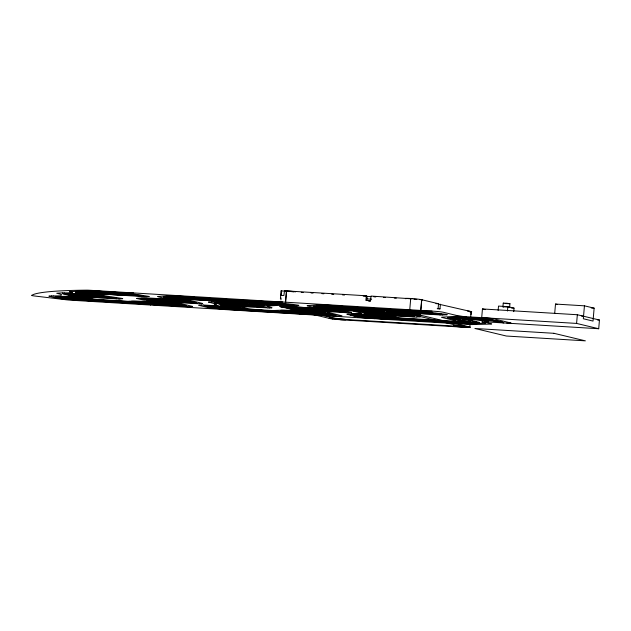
<?xml version="1.0" encoding="UTF-8"?>
<svg xmlns="http://www.w3.org/2000/svg" width="631" height="631" viewBox="0 0 631 631"><rect width="100%" height="100%" fill="white"/><g stroke="black" fill="none" stroke-linecap="round" stroke-linejoin="round"><path stroke-width="0.95" d="M280.409 298.668L281.071 290.938M281.134 295.489L281.536 290.804L285.031 291.206M438.64 304.134L471.144 311.588L469.819 327.039L329.824 318.513L280.338 306.642L280.503 304.71M280.921 299.875L281.087 297.942M281.418 294.078L281.663 291.183A8.448 0.513 4.9 0 1 281.536 290.804M285.322 306.382L286.648 290.93M329.713 318.489L329.8 317.519M370.302 317.117L363.992 315.603L364.142 313.859M285.157 306.374L409.393 313.946L465.102 327.315L340.764 319.736L285.054 306.366L286.379 290.907L366.295 295.781L365.893 300.459L370.602 300.742L371.004 296.065L412.264 298.857M366.824 300.348L367.155 296.389L366.295 295.781M367.621 315.902A21.257 1.301 4.9 0 1 362.738 315.326L362.415 316.896L360.522 317.535L366.374 318.087L366.501 316.581L361.626 316.123M386.322 316.344L386.172 318.079L379.854 316.565L380.004 314.83M409.393 313.946L410.718 298.487M469.819 327.039L420.333 315.169L421.658 299.709L419.718 299.591M420.443 315.192L421.768 299.733M421.658 299.709L438.537 303.763L438.135 308.441L439.996 308.882L440.391 304.205M464.921 326.33L464.937 327.3M471.041 314.585L471.27 311.959A8.448 0.513 4.9 0 0 467.461 311.012M485.696 323.064L482.179 322.07A6.72 0.41 4.9 0 1 485.925 321.857L598.709 328.727L599.45 320.035L577.341 314.735L482.447 308.945L481.705 317.638L503.814 322.946M498.135 310.452L498.514 306.082L507.845 306.65L514.036 308.133L513.737 311.627M503.443 306.974L502.923 306.824L503.254 303.125L506.914 303.251L509.935 303.716L509.619 307.392L508.799 307.455M507.474 311.02L507.845 306.65M554.696 313.512L555.501 304.063L584.44 305.83L594.134 308.157L593.022 321.084L583.328 318.758L584.44 305.83M598.709 328.727L576.592 323.419L577.341 314.735M295.639 291.83A8.448 0.513 4.9 0 0 284.494 290.812L283.895 295.482A8.455 0.513 4.9 0 0 281.237 295.482M366.374 318.087L367.983 317.543L368.196 316.47M362.415 316.896A22.503 1.372 4.9 0 1 360.214 314.538L351.459 313.37L366.792 314.853L367.218 313.836M360.214 314.538L360.916 313.686M355.45 315.831L357.122 313.844M502.923 306.824L507.277 306.997M509.935 303.716L505.589 303.543M509.603 307.407L508.925 307.202M354.251 315.571L355.813 313.828M365.404 314.774L366.169 313.922M284.139 307.06L286.403 306.887M447.276 314.703L446.858 314.79M122.737 298.739L120.064 298.936M136.824 298.376L138.757 298.195A6.72 0.41 4.9 0 0 139.301 298.077L164.131 299.331A6.72 0.41 4.9 0 0 167.878 299.118L158.058 296.767M272.016 307.81L271.638 307.873M420.404 316.754L419.93 316.841M69.647 291.703L72.123 292.484A6.72 0.41 4.9 0 1 71.816 292.8L64.772 292.902M208.569 302.099L215.92 304.055A6.72 0.41 4.9 0 1 215.849 304.363L214.288 304.631M163.666 297.106L172.2 296.562L171.624 296.42L271.204 302.509L272.568 302.833L265.809 302.793L271.164 304.142L251.548 305.262L242.667 304.765L229.487 305.917L237.051 307.747L230.709 308.007L235.158 309.001L297.895 312.826L299.954 312.708L284.833 310.815L309.726 312.329M184.954 301.618L190.507 302.407L188.038 301.894L188.669 301.847M214.532 302.722L223.469 304.868L220.266 305.057L227.578 306.855L204.602 305.759L212.45 307.636L222.554 308.74L332.805 315.453L335.937 315.279L319.838 311.399L325.896 311.051L345.638 312.014L329.035 308.007L333.397 307.754L381.219 311.044L379.633 311.154M265.998 307.21L242.446 305.964L234.787 306.406L248.78 309.679L214.792 307.36L221.749 308.031M329.295 309.742L316.289 306.563L325.257 306.043L414.496 311.454L410.568 311.698L412.603 312.203L411.436 312.274L395.456 311.304L386.006 311.88M337.869 311.02L323.127 307.423L328.917 307.092L360.404 309.032L325.572 306.642L326.148 306.776L320.051 307.187M359.394 315.043L373.552 314.222L366.777 312.59L369.853 312.369L369.277 312.235L389.966 313.497M376.612 314.514L369.876 312.842L395.534 314.08L391.883 313.457L393.996 313.307L389.082 312.116L397.593 311.627L413.778 312.597M391.094 312.274L402.917 315.153L373.86 313.331L407.295 315.618L394.186 312.55L401.127 312.156L441.148 314.183M388.799 313.173L390.857 313.047L386.054 311.895M170.875 298.053L176.775 297.658L176.207 297.524L209.5 299.788L179.543 297.974L173.943 298.289L188.669 301.839M415.663 312.495L413.707 311.974L421.887 311.927L320.998 305.546L321.936 305.767L313.15 306.287L326.235 309.45L290.252 307.581M441.195 314.183L435.666 313.378L438.135 313.891L398.989 311.832L391.173 312.258M471.294 322.26L462.562 322.725L399.352 318.671M62.848 293.754L72.273 296.081L54.929 296.649L67.556 299.015L184.134 306.106L186.595 305.972L170.331 302.052L196.62 302.951L181.026 299.189L187.233 298.826L250.168 302.667L257.48 303.716L246.555 304.347L214.595 302.659M351.546 312.597L336.583 308.819A6.72 0.41 4.9 0 1 336.662 308.504L336.851 308.496A6.72 0.41 4.9 0 1 340.527 308.591L365.523 310.113A6.72 0.41 4.9 0 1 373.867 311.012L377.606 311.817L360.893 310.933M441.661 317.204L456.694 316.249A6.72 0.41 4.9 0 1 460.401 316.344L576.592 323.419M351.506 312.605L348.777 312.763M485.586 323.096L471.302 323.916M69.686 291.688L87.867 290.646M208.609 302.091L211.803 301.91M347.042 314.104L360.853 313.284A6.72 0.41 4.9 0 0 360.932 312.976L354.149 311.32M307.329 305.688L317.693 304.954L393.413 309.553M453.736 318.497L459.707 318.158L468.486 318.687L462.397 317.669L496.321 320.674L461.939 318.481L456.868 318.773L471.262 322.236M75.554 292.279L93.349 291.301L123.219 293.131L135.499 295.3L102.987 293.32L101.623 292.997L131.122 294.835L123.108 293.312L95.171 291.609L78.686 292.555L86.108 294.377L65.876 294.046L75.404 296.357L58.02 296.901L67.154 298.786L181.996 305.783L183.455 305.704L167.239 301.799L171.932 301.515L193.488 302.675L177.95 298.944L185.001 298.502L250.278 302.478A20.16 1.23 4.9 0 0 281.883 304.3A20.16 1.23 4.9 0 0 253.607 300.64A20.16 1.23 4.9 0 0 250.184 302.478L249.947 302.454M178.841 300.269L173.998 300.545L145.966 299.189L160.108 301.255L170.457 303.756L167.996 303.905L92.221 299.772L80.098 298.337L91.684 299.536L165.764 303.574L167.318 303.487L157.592 301.153L142.866 298.936L145.903 298.723L145.327 298.589L171.766 300.222L175.702 299.993L163.713 297.114M226.434 305.688L238.92 304.907L232.382 304.284L237.619 304.954L238.897 304.513L220.038 303.148L249.079 304.939L268.104 303.842L262.67 302.525L265.178 302.359L174.961 296.87L166.742 297.343L178.841 300.261M363.227 315.461L365.12 315.334M446.701 314.798L442.694 315.003M271.48 307.889L269.863 307.952M62.863 293.754L83.016 294.093L75.554 292.287M80.358 296.815L67.194 297.69L67.769 297.832L60.805 297.162L77.345 296.523L68.463 294.385L70.68 294.046L91.369 295.308M142.992 296.026L96.914 293.352L91.795 293.644L109.187 297.469L75.263 295.142L103.342 296.917L88.656 293.383L94.682 293.029L141.234 295.45L143.008 296.026M116.664 298.195L91.172 296.925L76.059 297.793L80.587 298.881L98.681 300.522L65.387 298.266L83.134 299.362L72.967 297.54L88.939 296.602L113.651 297.903L111.182 297.398L116.782 298.171M185.025 301.602L185.53 301.571L170.914 298.069M289.724 304.726L275.424 304.158L251.919 305.514L254.08 306.074L243.905 305.42L245.27 305.743M292.768 305.025L277.892 304.481L255.011 305.798L258.465 306.54L224.612 304.245L231.577 304.915M298.297 305.641L294.685 305.822M329.248 309.742L293.289 307.873L298.479 309.119L307.849 310.168M337.743 311.028L340.212 311.533L336.473 311.304L320.091 307.194M366.161 311.84L363.188 312.014L371.612 314.057L356.042 314.964L364.813 316.912L464.006 322.954L476.586 322.228L462.144 318.852L465.875 319.073L479.726 322.496L465.82 323.261L365.349 317.141L352.966 314.727L368.48 313.788L360.175 311.722L385.549 312.59L379.736 311.193M376.565 314.522L362.486 315.326L366.477 316.036L360.877 315.689L359.41 315.09M415.616 312.503L413.408 312.59M419.82 316.841L417.004 317.007A6.72 0.41 4.9 0 1 416.215 317.022M80.374 296.815L71.563 294.63L96.929 295.884L84.83 293.234L100.384 292.342L123.29 293.738L97.04 291.893L97.616 292.035L81.746 292.95L97.332 296.759M385.541 313.023L388.68 312.858L382.772 311.422L384.358 311.32L382.489 310.846L377.314 310.247L331.583 307.447L325.998 307.778M62.753 292.847L56.727 293.234L60.986 294.377A6.72 0.41 4.9 0 1 61.459 294.582L60.931 295.726A6.72 0.41 4.9 0 1 60.387 295.829L53.611 295.939M51.616 295.892L48.863 296.136L57.326 298.211M146.897 296.712L149.105 296.475M201.565 304.986L198.536 305.223L207.307 307.392M189.292 306.745L192.581 306.437M358.865 310.886L354.701 311.099A6.484 0.394 4.9 0 0 354.535 311.107L354.117 311.304M119.18 298.96L118.478 298.952M294.567 305.822L293.904 305.814M286.521 306.887L288.122 306.926M269.745 307.952L269.074 307.944M442.576 315.003L440.761 314.956M416.121 317.022L414.504 316.983M87.985 290.646L89.72 290.694M62.871 292.847L64.599 292.894M51.734 295.892L53.438 295.931M146.778 296.712L145.051 296.673M211.929 301.91L213.657 301.957M199.435 303.708L197.692 303.661M201.683 304.986L203.387 305.025M189.174 306.745L187.47 306.705M358.992 310.886L360.719 310.925M348.651 312.763L346.947 312.716M337.837 316.092L336.094 316.044M471.183 323.916L469.48 323.869M293.683 305.806L292.666 305.767M268.861 307.936L267.891 307.904M118.249 298.944L116.23 298.849M248.527 304.663L219.099 302.872L217.608 302.959L226.545 305.104L223.358 305.341L230.717 307.131L207.702 306.011L214.745 307.699L222.136 308.52L330.668 315.129L332.797 315.011L316.778 311.107L323.664 310.72L342.507 311.738L326.006 307.778M385.801 313.031L385.32 313.008M435.911 303.653L438.537 303.763M437.236 308.748L439.996 308.882M288.406 306.942L289.779 307.013M89.894 290.702L121.822 292.642M144.878 296.665L104.036 294.188A6.72 0.41 4.9 0 0 100.361 294.093L99.414 294.149A6.72 0.41 4.9 0 0 99.343 294.456L104.762 295.758A6.72 0.41 4.9 0 0 107.002 296.128L122.296 298.471M213.83 301.965L239.433 303.511A6.72 0.41 4.9 0 0 243.109 303.606L246.587 303.408A6.72 0.41 4.9 0 0 246.697 303.101L194.364 299.662A6.72 0.41 4.9 0 0 190.688 299.567L188.645 299.686A6.72 0.41 4.9 0 0 188.574 299.993L202.646 303.472L200.232 303.692A6.72 0.41 4.9 0 1 199.538 303.708M197.519 303.653L177.95 302.549A6.72 0.41 4.9 0 0 177.879 302.864L192.487 306.39M440.785 314.956L439.476 314.893M203.561 305.033L213.704 305.641A6.72 0.41 4.9 0 0 217.45 305.428L214.39 304.678M267.733 307.896L249.568 306.8A6.72 0.41 4.9 0 0 245.893 306.705L242.407 306.903A6.72 0.41 4.9 0 0 242.336 307.21L248.093 308.591A6.72 0.41 4.9 0 0 256.793 309.569L270.439 310.397A6.72 0.41 4.9 0 0 274.114 310.491L281.15 310.207L302.77 311.509A6.72 0.41 4.9 0 0 306.516 311.296L302.32 310.286A6.72 0.41 4.9 0 0 298.747 309.758L294.322 309.261M346.782 312.708L333.018 311.88A6.72 0.41 4.9 0 0 329.343 311.785L327.457 311.895A6.72 0.41 4.9 0 0 327.386 312.203L341.963 315.8L338.721 316.076A6.72 0.41 4.9 0 1 337.94 316.092M187.297 306.698L68.408 299.449M335.921 316.036L224.904 309.285M469.314 323.861L363.488 317.354M414.086 316.967L413.084 316.912M292.413 305.759L291.885 305.735M248.251 304.647L260.619 303.984L250.278 302.478M111.316 293.076L109.21 293.084L115.907 293.66L109.4 292.61M185.987 297.627L183.889 297.619L190.57 298.211L184.063 297.162M260.65 302.178L258.56 302.17L265.241 302.754L258.734 301.713M335.321 306.721L333.223 306.713L339.904 307.305L333.405 306.264M409.992 311.272L407.894 311.264L414.575 311.856L408.068 310.815M85.004 295.221L82.906 295.213L89.586 295.805L83.079 294.764M159.667 299.772L157.561 299.788L164.257 300.356L157.75 299.315M309.009 308.875L306.911 308.867L313.591 309.458L307.084 308.409M383.672 313.426L381.581 313.418L388.262 314.009L381.755 312.96M116.143 298.849L98.294 297.761A6.72 0.41 4.9 0 0 94.618 297.666L89.074 297.982A6.72 0.41 4.9 0 0 88.782 298.234L89.791 298.534A6.72 0.41 4.9 0 0 98.704 299.567L125.214 301.184A6.72 0.41 4.9 0 0 129.426 301.176L138.702 301.508A6.72 0.41 4.9 0 1 140.208 301.61A6.72 0.41 4.9 0 0 141.652 301.705L149.941 302.21A6.72 0.41 4.9 0 0 151.298 302.281L151.826 302.312A6.72 0.41 4.9 0 0 153.294 302.367L155.912 302.43A6.72 0.41 4.9 0 0 157.427 302.115L153.94 301.279A6.72 0.41 4.9 0 0 150.367 300.75L144.176 300.048M412.997 316.912L395.29 315.831A6.72 0.41 4.9 0 0 391.37 315.997L395.661 317.212A6.72 0.41 4.9 0 0 404.534 318.229L450.463 321.029A6.72 0.41 4.9 0 0 454.139 321.124L455.472 321.045A6.72 0.41 4.9 0 0 455.543 320.737L442.023 317.496M75.176 298.345L73.078 298.337L79.758 298.928L73.251 297.887M149.839 302.896L147.733 302.904L154.429 303.479L147.922 302.43M224.51 307.447L222.412 307.439L229.092 308.031L222.585 306.981M299.173 311.998L297.067 312.006L303.763 312.574L297.256 311.533M373.844 316.541L371.73 316.557L378.426 317.125L371.927 316.084M286.482 290.915L287.302 291.128L284.494 290.812M291.427 305.704L285.015 305.317A6.72 0.41 4.9 0 0 281.339 305.223L267.284 306.027A6.72 0.41 4.9 0 0 267.087 306.303L271.653 307.565M591.239 307.975L594.134 308.157M301.239 292.366L303.227 292.492M311.075 292.965L313.063 293.092M321.897 293.628L323.884 293.754M331.74 294.227L333.72 294.354M342.562 294.89L344.542 295.008M363.219 296.144L370.918 296.617M373.812 296.791L375.768 296.917M383.561 297.382L385.525 297.509M394.288 298.037L396.252 298.163M413.889 299.236L416.807 299.417M366.942 298.897L371.643 299.181M511.236 307.96L514.036 308.133M368.701 301.184L370.358 301.287M581.616 316.107L583.549 316.218M597.494 319.917L599.45 320.035M393.539 309.561L418.053 311.051A6.72 0.41 4.9 0 1 422.896 311.462M104.62 292.887L109.447 293.178M115.67 293.565L120.489 293.857M179.291 297.438L184.11 297.729M190.333 298.108L195.16 298.408M253.954 301.989L258.781 302.281M265.004 302.659L269.823 302.959M328.625 306.54L333.444 306.832M339.667 307.21L344.494 307.502M403.296 311.091L408.115 311.383M414.338 311.761L419.158 312.053M292.374 304.868L292.808 304.883L287.957 304.387L289.708 304.726M439.326 314.885L411.743 313.197A6.72 0.41 4.9 0 0 407.934 313.402L419.181 316.241M280.338 306.642L420.333 315.169M78.307 295.04L83.126 295.332M89.35 295.71L94.169 296.002M152.97 299.583L157.797 299.883M164.021 300.261L168.84 300.553M227.641 304.134L232.46 304.434M238.684 304.812L243.511 305.104M302.312 308.685L307.131 308.977M313.355 309.356L318.174 309.655M376.975 313.236L381.802 313.528M388.026 313.907L392.845 314.206M466.522 319.318L466.987 319.341M363.992 315.603L379.854 316.565M309.845 312.361L315.855 312.534L305.972 310.16L295.907 309.001M310.957 312.629L318.986 312.802L308.267 310.223M311.091 312.66L293.344 311.556L303.574 313.047M68.479 298.155L73.299 298.455M79.522 298.834L84.341 299.126M143.142 302.706L147.969 302.998M154.193 303.385L159.012 303.677M217.813 307.258L222.633 307.549M228.856 307.928L233.683 308.228M292.476 311.809L297.304 312.1M303.527 312.479L308.346 312.779M367.147 316.36L371.967 316.652M378.19 317.03L383.017 317.322M314.309 313.433L308.709 313.086L310.066 313.418M314.624 313.504L323.317 314.238L250.775 309.6L296.381 312.582M366.792 314.853A22.503 1.372 4.9 0 1 397.049 318.442L460.748 322.409L468.163 321.984L453.776 318.521M224.786 309.277L223.445 309.182M122.028 292.658L124.441 292.871M223.24 309.174L220.811 308.961M68.203 299.433L65.821 299.228M124.646 292.887L126.105 293.044M363.282 317.33L361.934 317.188M220.613 308.945L213.838 308.196A6.72 0.41 4.9 0 0 212.931 308.102L209.255 307.683M65.616 299.212L59.275 298.502M423.125 311.485L446.764 314.451M361.808 317.18L359.197 316.888A6.72 0.41 4.9 0 1 358.014 316.738M126.255 293.06L131.729 293.683M291.025 291.554L293.817 291.869M469.519 311.761L471.27 311.959M294.101 309.237L293.107 309.111M143.978 300.017L143.056 299.891M131.895 293.707L132.534 293.794A6.72 0.41 4.9 0 0 132.857 293.833L149.019 296.428M357.88 316.723L356.192 316.47M292.697 309.064L291.159 308.827M209.09 307.66L207.425 307.415M59.109 298.479L57.445 298.234M142.843 299.859L141.462 299.615M503.94 303.33L503.254 303.164M291.041 308.811L290.394 308.685M356.073 316.454L347.074 314.301M302.998 312.937L235.568 309.229L227.578 307.731L229.069 307.636L210.21 306.264L233.912 307.486L226.45 305.696M178.912 304.891L177.91 305.01L180.379 305.522L176.641 305.294L174.819 304.765L175.86 304.663L159.611 300.766L149.91 299.686L183.66 301.989L156.133 300.34L149.815 298.826M555.501 304.063L557.268 304.489M482.447 308.945L485.207 309.616M416.003 311.296L422.32 312.81M420.869 312.684L419.512 312.361L433.671 313.457L362.399 308.953L407.184 311.856M412.469 311.872L414.386 312.329M400.133 310.334L406.451 311.848M396 314.964L388.791 313.205M388.57 313.41L374.877 312.574M394.509 314.837L380.824 314.001M407.413 319.073L409.598 319.601M386.148 314.017L388.065 314.475M373.82 312.479L380.138 313.993M341.332 306.745L347.649 308.259M337.798 307.321L339.715 307.778M376.321 317.141L378.237 317.598M325.47 305.783L331.78 307.297M315.019 308.898L321.337 310.413L299.26 308.788L333.365 311.115L321.897 310.413L314.191 310.854L330.155 314.656L326.424 314.427L311.099 310.602L318.119 310.16L306.224 309.458M313.97 308.867L300.277 308.031M311.477 309.466L313.402 309.924M299.149 307.928L305.467 309.442M266.668 302.194L272.978 303.716M271.551 303.59L270.186 303.266L285.961 304.465L211.495 299.709L257.858 302.762M311.501 313.536L305.191 312.014L289.321 311.051L295.639 312.566M284.652 307.305L290.307 308.662M263.127 302.77L265.052 303.227M250.799 301.232L257.117 302.746M265.959 307.194L260.461 306.461L262.93 306.974L240.308 305.641L231.695 306.122L244.402 309.214L234.077 308.535L235.442 308.867M240.348 304.347L246.666 305.861M239.323 304.323L225.638 303.487M232.421 303.866L234.338 304.323M236.814 304.915L238.731 305.38M224.486 303.377L230.796 304.891M191.998 297.651L198.315 299.165M236.838 308.985L230.52 307.471L214.658 306.5L220.968 308.015M188.464 298.218L190.381 298.676M226.986 308.038L228.903 308.496M176.136 296.68L182.446 298.195M165.685 299.796L171.995 301.31M164.612 299.764L150.927 298.928M170.559 301.192L158.413 300.427L178.896 304.891M162.143 300.364L164.068 300.829M117.334 293.099L123.644 294.614M162.167 304.434L155.857 302.919L139.987 301.949L146.305 303.464M137.337 298.621L141.383 299.591M113.793 293.667L115.71 294.133M152.316 303.487L154.232 303.953M101.465 292.129L107.783 293.644M89.973 295.221L76.28 294.385M95.912 296.649L82.219 295.813M87.48 295.821L89.397 296.278M75.152 294.283L81.462 295.797M87.504 299.883L81.186 298.368L65.316 297.398L71.634 298.913M77.645 298.936L79.569 299.402M284.518 307.273L284.179 307.147M137.258 298.605L136.832 298.455M157.647 296.625L158.089 296.436A6.484 0.394 4.9 0 1 158.255 296.428L165.054 296.034A6.72 0.41 4.9 0 0 165.598 295.915L194.19 297.398A6.72 0.41 4.9 0 1 195.026 297.453L268.735 301.957A6.72 0.41 4.9 0 1 273.491 302.359A6.72 0.41 4.9 0 0 273.933 302.407L292.24 304.292A6.72 0.41 4.9 0 0 292.823 304.347L298.36 305.215A6.72 0.41 4.9 0 1 298.834 305.412M307.155 305.822L316.454 308.102A6.72 0.41 4.9 0 1 316.305 308.417L315.666 308.449A6.72 0.41 4.9 0 1 312.077 308.346L310.523 308.267A6.72 0.41 4.9 0 1 309.166 308.196L300.869 307.691A6.72 0.41 4.9 0 1 299.425 307.589A6.72 0.41 4.9 0 0 297.982 307.494L291.23 307.092A6.72 0.41 4.9 0 1 289.881 307.021M396.56 317.669L397.435 318.86A22.503 1.372 4.9 0 1 367.983 317.543M396.134 317.062L397.049 318.442M395.164 316.959L395.913 318.111M394.06 316.801L394.714 317.85M385.588 317.882L385.912 318.97M383.127 317.653L383.372 318.829M419.694 316.368A6.72 0.41 4.9 0 1 420.167 316.541A6.72 0.41 4.9 0 0 420.27 316.604M466.459 316.707A6.72 0.41 4.9 0 1 457.767 315.737L443.183 312.235A6.72 0.41 4.9 0 0 434.483 311.264L89.878 290.268A6.72 0.41 4.9 0 0 86.739 290.157A352.863 21.541 4.9 0 0 34.074 294.251L31.574 295.363A6.72 0.41 4.9 0 0 34.997 296.049L65.545 299.701A6.72 0.41 4.9 0 0 71.264 300.214L468.967 324.444A6.72 0.41 4.9 0 0 472.343 324.555L490.839 324.082A6.72 0.41 4.9 0 0 491.202 323.758L484.829 322.228A6.72 0.41 4.9 0 1 488.575 322.015M484.813 317.827A6.72 0.41 4.9 0 1 493.513 318.805L510.668 322.922A6.72 0.41 4.9 0 1 506.93 323.135M119.985 298.944A6.72 0.41 4.9 0 1 119.283 298.96M374.625 318.702A352.863 21.541 4.9 0 1 432.069 311.115M75.957 300.498A352.863 21.541 4.9 0 1 133.401 292.918M150.62 305.049A352.863 21.541 4.9 0 1 208.064 297.469M225.291 309.6A352.863 21.541 4.9 0 1 282.735 302.02M299.962 314.151A352.863 21.541 4.9 0 1 357.398 306.571M399.999 319.01A25.019 1.53 4.9 0 1 367.613 317.669M362.013 317.03A25.019 1.53 4.9 0 1 358.219 314.27M363.235 314.483A25.019 1.53 4.9 0 1 399.415 318.584M405.985 298.755A8.455 0.513 4.9 0 1 413.202 298.66A8.455 0.513 4.9 0 1 422.052 300.048M414.362 316.21L384.981 314.806L370.776 315.618L374.333 316.47L397.356 318.75L364.095 316.462L382.93 317.638L367.636 315.35L382.749 314.475L414.37 316.178M447.592 317.772L463.091 321.55L457.585 321.865L397.719 318.213L378.805 316.541L398.129 318.442L459.825 322.189L466.222 321.826L450.652 318.063L460.275 317.827L456.844 317.172L457.925 317.117L490.027 319.16L455.779 316.786L453.76 316.896L454.817 317.354L447.624 317.772M102.159 300.53L100.676 300.451L173.533 305.104L102.159 300.53M491.036 319.404L484.711 319.018L493.174 319.917L491.036 319.404M497.323 320.911L468.983 319.262L499.46 321.424L497.323 320.911M500.47 321.668L494.152 321.282L502.607 322.181L500.47 321.668M553.931 333.302L474.906 328.483L506.354 336.031L585.379 340.843L553.931 333.302M363.377 316.849A20.16 1.23 4.9 0 0 395.077 318.671A20.16 1.23 4.9 0 0 366.792 315.011A20.16 1.23 4.9 0 0 363.377 316.849M373.205 313.725A20.16 1.23 4.9 0 0 404.905 315.547A20.16 1.23 4.9 0 0 376.628 311.888A20.16 1.23 4.9 0 0 373.205 313.725M399.518 311.572A20.16 1.23 4.9 0 0 431.218 313.402A20.16 1.23 4.9 0 0 402.941 309.742A20.16 1.23 4.9 0 0 399.518 311.572M288.706 312.298A20.16 1.23 4.9 0 0 320.406 314.12A20.16 1.23 4.9 0 0 292.129 310.46A20.16 1.23 4.9 0 0 288.706 312.298M298.534 309.174A20.16 1.23 4.9 0 0 330.234 310.996A20.16 1.23 4.9 0 0 301.957 307.336A20.16 1.23 4.9 0 0 298.534 309.174M324.855 307.029A20.16 1.23 4.9 0 0 356.554 308.851A20.16 1.23 4.9 0 0 328.27 305.191A20.16 1.23 4.9 0 0 324.855 307.029M100.85 293.376A20.16 1.23 4.9 0 0 132.549 295.198A20.16 1.23 4.9 0 0 104.273 291.538A20.16 1.23 4.9 0 0 100.85 293.376M74.529 295.521A20.16 1.23 4.9 0 0 106.229 297.351A20.16 1.23 4.9 0 0 77.952 293.683A20.16 1.23 4.9 0 0 74.529 295.521M64.701 298.644A20.16 1.23 4.9 0 0 96.401 300.474A20.16 1.23 4.9 0 0 68.124 296.807A20.16 1.23 4.9 0 0 64.701 298.644M139.372 303.195A20.16 1.23 4.9 0 0 171.072 305.018A20.16 1.23 4.9 0 0 142.795 301.358A20.16 1.23 4.9 0 0 139.372 303.195M149.2 300.072A20.16 1.23 4.9 0 0 180.9 301.902A20.16 1.23 4.9 0 0 152.623 298.234A20.16 1.23 4.9 0 0 149.2 300.072M175.513 297.927A20.16 1.23 4.9 0 0 207.22 299.749A20.16 1.23 4.9 0 0 178.936 296.089A20.16 1.23 4.9 0 0 175.513 297.927M214.035 307.747A20.16 1.23 4.9 0 0 245.743 309.569A20.16 1.23 4.9 0 0 217.458 305.909A20.16 1.23 4.9 0 0 214.035 307.747M223.871 304.623A20.16 1.23 4.9 0 0 255.571 306.445A20.16 1.23 4.9 0 0 227.286 302.785A20.16 1.23 4.9 0 0 223.871 304.623M408.115 314.759A8.455 0.513 4.9 0 0 420.932 315.429A8.455 0.513 4.9 0 0 408.478 313.891A8.455 0.513 4.9 0 0 408.115 314.759M283.256 307.116A8.455 0.513 4.9 0 0 296.554 307.881A8.455 0.513 4.9 0 0 284.699 306.35A8.455 0.513 4.9 0 0 283.256 307.116M457.081 326.566A8.455 0.513 4.9 0 0 470.371 327.331A8.455 0.513 4.9 0 0 458.516 325.801A8.455 0.513 4.9 0 0 457.081 326.566M332.695 318.986A8.455 0.513 4.9 0 0 346.025 319.759A8.455 0.513 4.9 0 0 334.217 318.221A8.455 0.513 4.9 0 0 332.695 318.986"/></g></svg>
